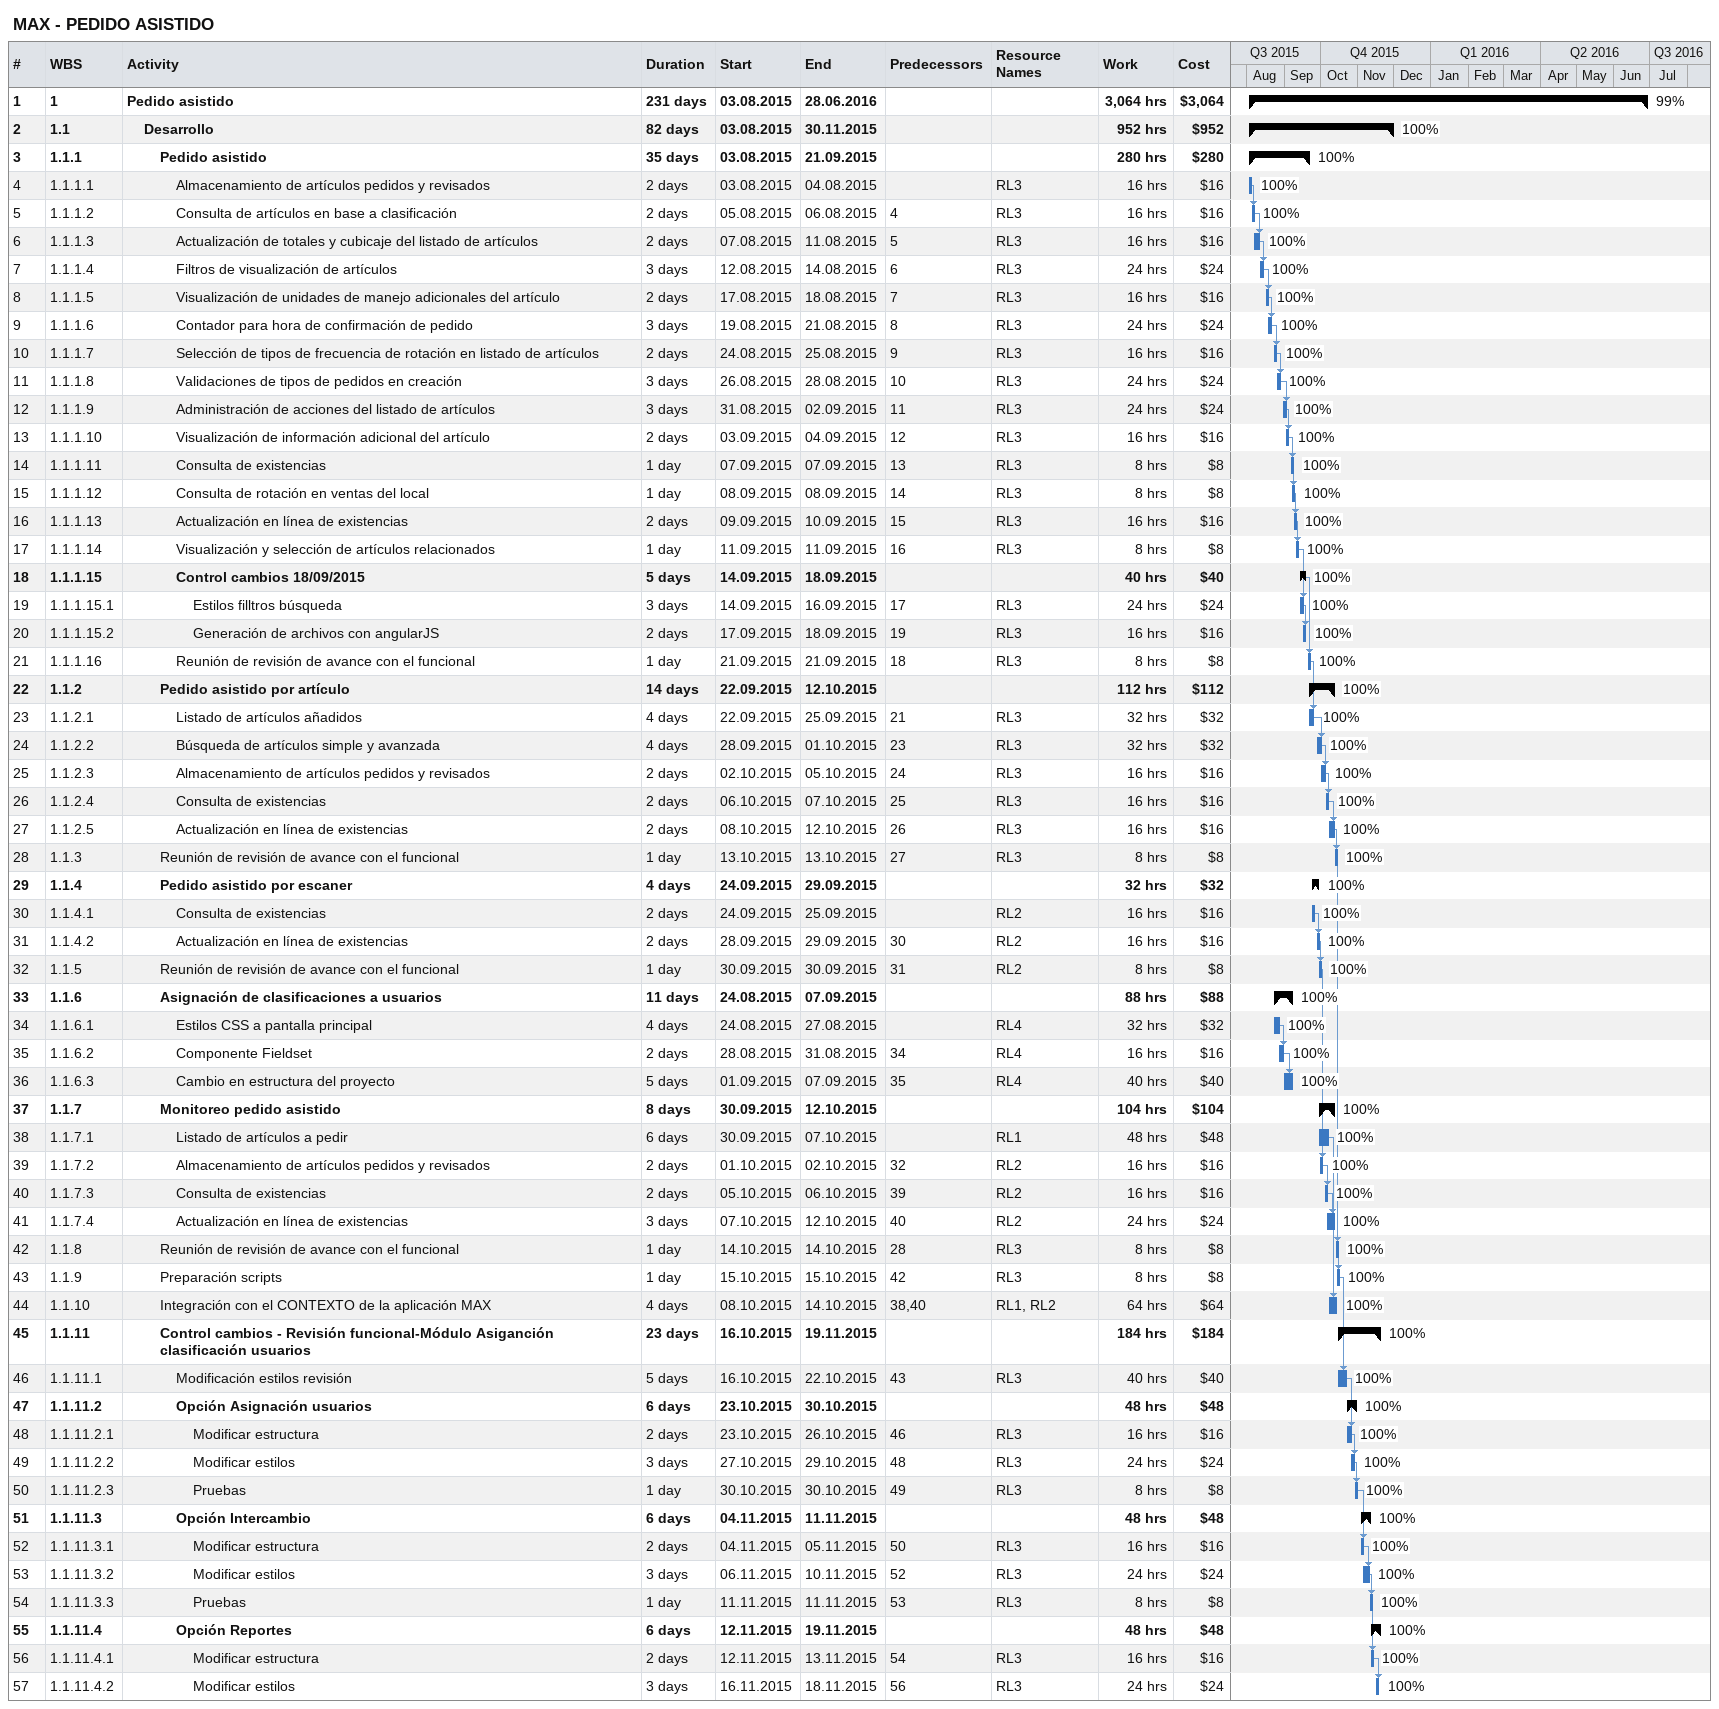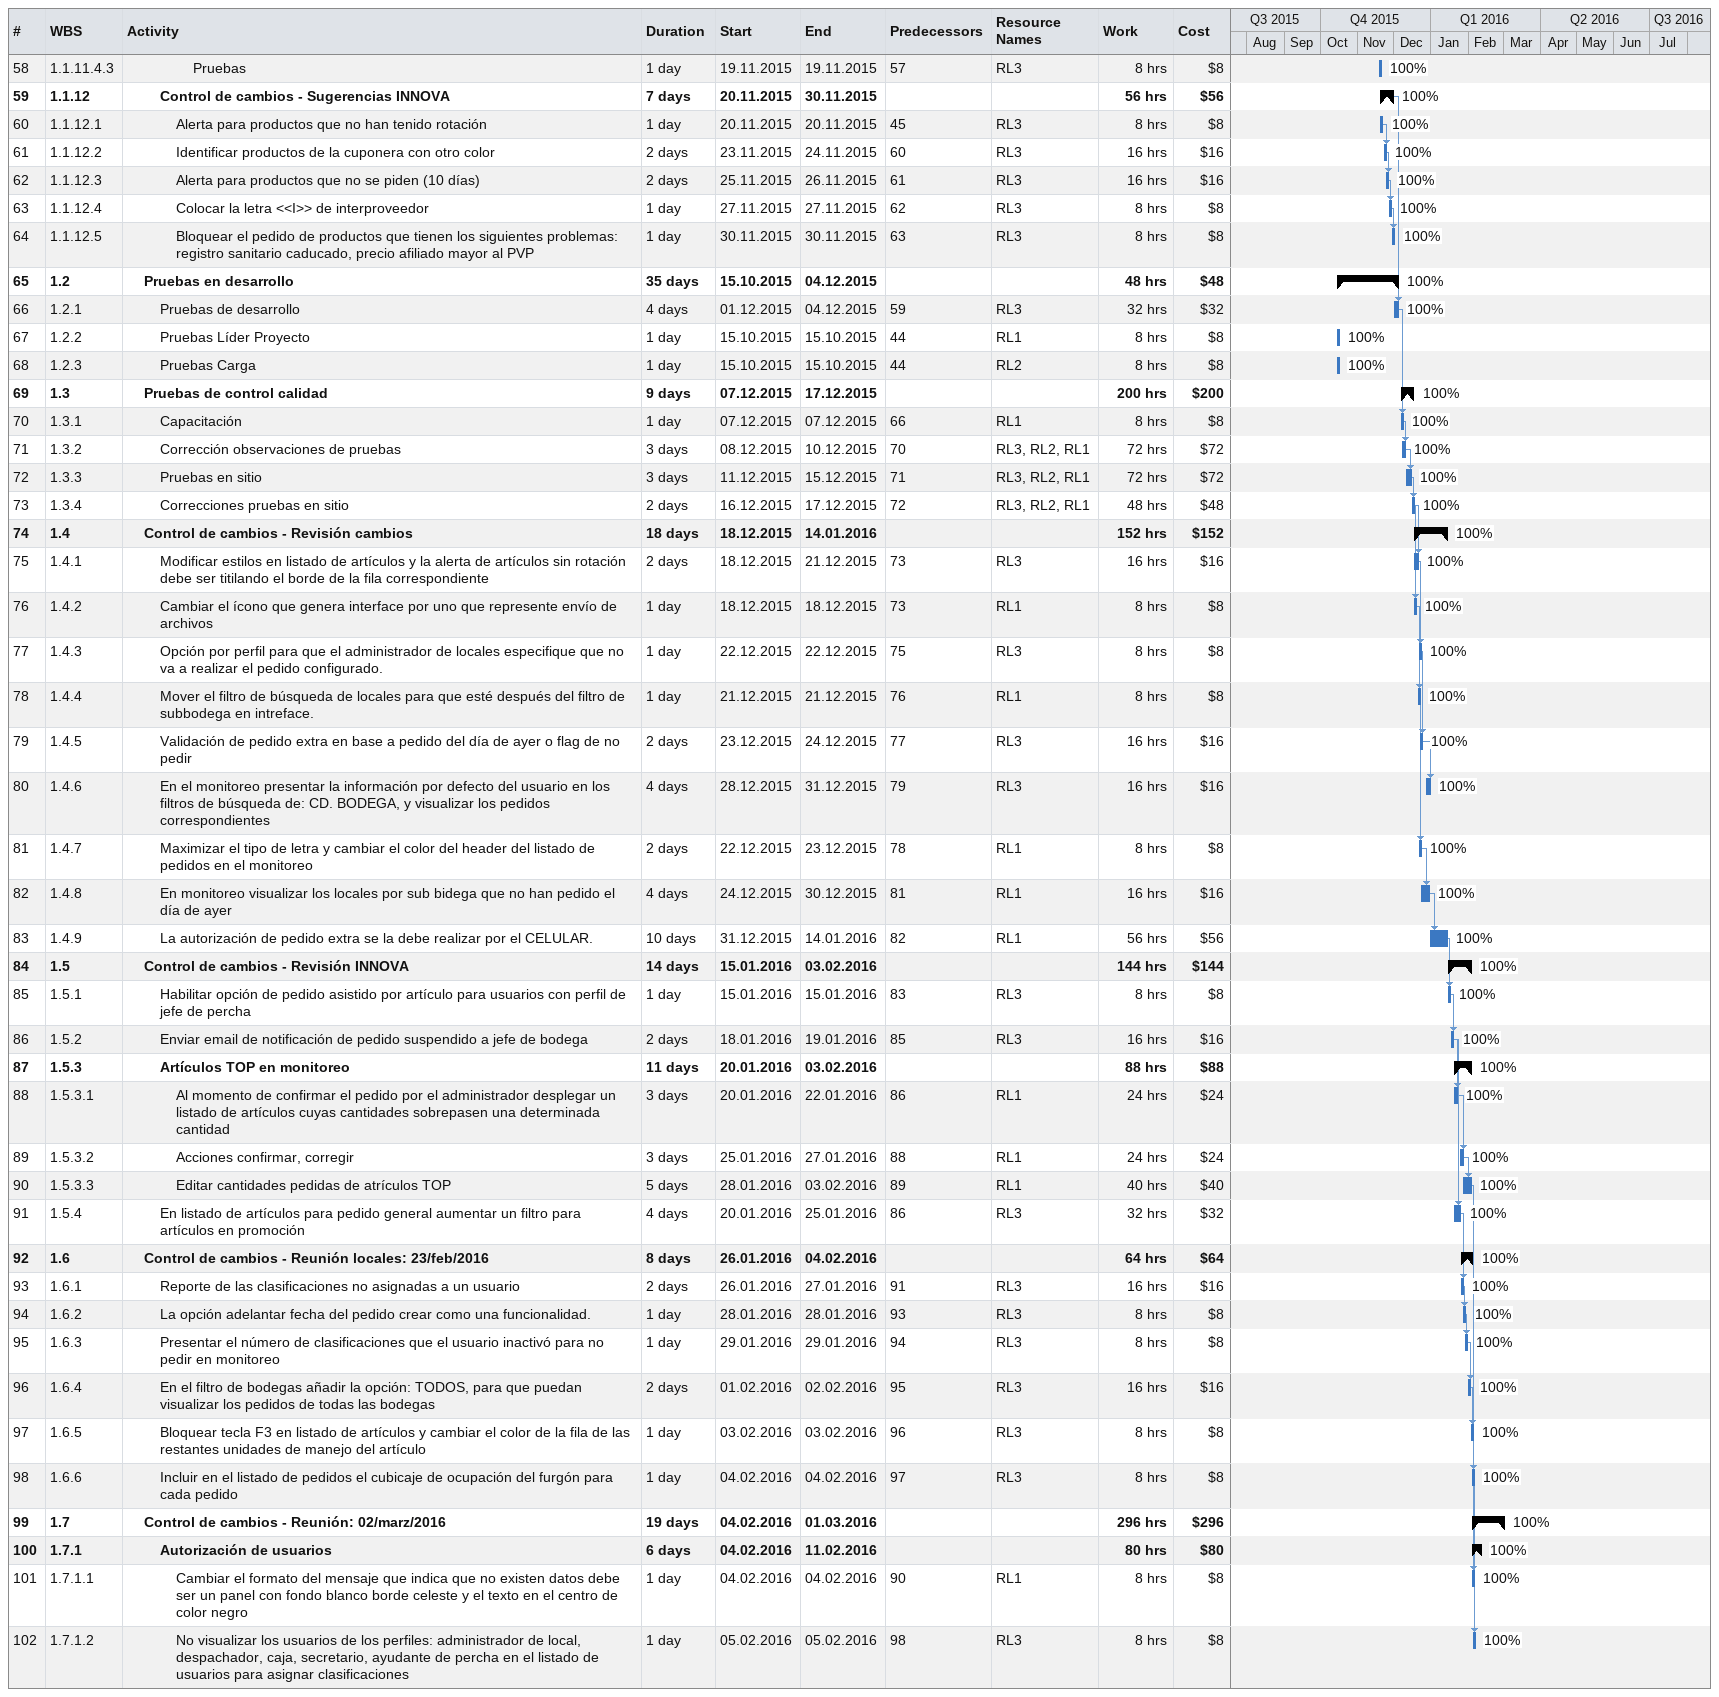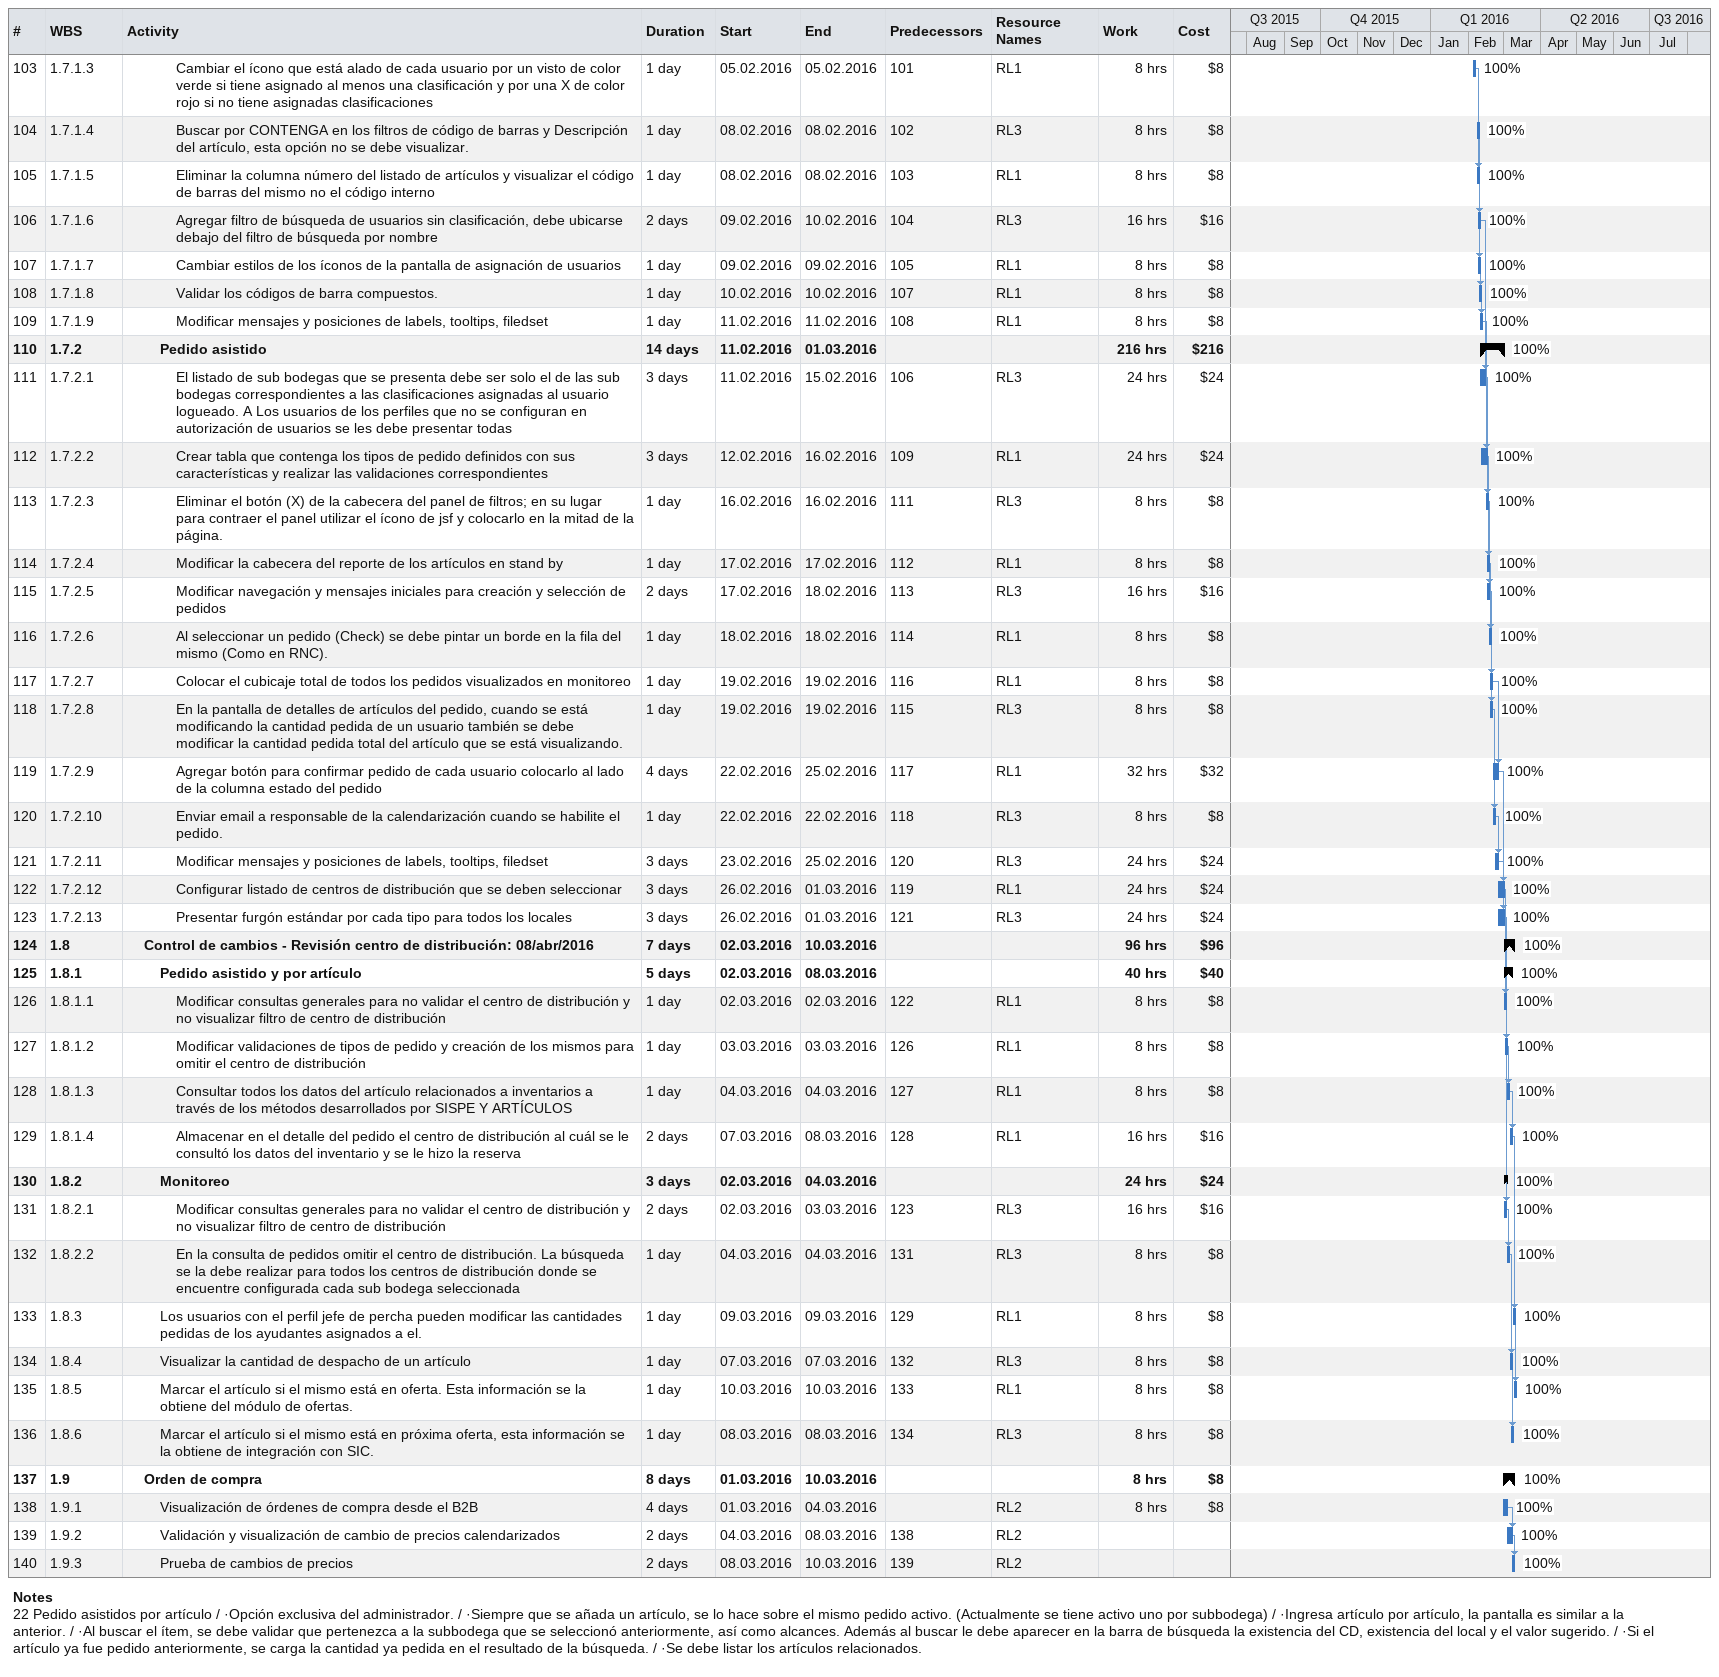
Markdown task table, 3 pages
MAX - PEDIDO ASISTIDO

| ID | WBS | Task | Duration | Start | Finish | Predecessors | Resources | % complete | Work (h) | Cost ($) |
|---|---|---|---|---|---|---|---|---|---|---|
| 1 | 1 | **Pedido asistido** | 231d | 2015-08-03 | 2016-06-28 |  |  | 99 | 3064 | 3064 |
| 2 | 1.1 | **Desarrollo** | 82d | 2015-08-03 | 2015-11-30 |  |  | 100 | 952 | 952 |
| 3 | 1.1.1 | **Pedido asistido** | 35d | 2015-08-03 | 2015-09-21 |  |  | 100 | 280 | 280 |
| 4 | 1.1.1.1 | Almacenamiento de artículos pedidos y revisados | 2d | 2015-08-03 | 2015-08-04 |  | RL3 | 100 | 16 | 16 |
| 5 | 1.1.1.2 | Consulta de artículos en base a clasificación | 2d | 2015-08-05 | 2015-08-06 | 4 | RL3 | 100 | 16 | 16 |
| 6 | 1.1.1.3 | Actualización de totales y cubicaje del listado de artículos | 2d | 2015-08-07 | 2015-08-11 | 5 | RL3 | 100 | 16 | 16 |
| 7 | 1.1.1.4 | Filtros de visualización de artículos | 3d | 2015-08-12 | 2015-08-14 | 6 | RL3 | 100 | 24 | 24 |
| 8 | 1.1.1.5 | Visualización de unidades de manejo adicionales del artículo | 2d | 2015-08-17 | 2015-08-18 | 7 | RL3 | 100 | 16 | 16 |
| 9 | 1.1.1.6 | Contador para hora de confirmación de pedido | 3d | 2015-08-19 | 2015-08-21 | 8 | RL3 | 100 | 24 | 24 |
| 10 | 1.1.1.7 | Selección de tipos de frecuencia de rotación en listado de artículos | 2d | 2015-08-24 | 2015-08-25 | 9 | RL3 | 100 | 16 | 16 |
| 11 | 1.1.1.8 | Validaciones de tipos de pedidos en creación | 3d | 2015-08-26 | 2015-08-28 | 10 | RL3 | 100 | 24 | 24 |
| 12 | 1.1.1.9 | Administración de acciones del listado de artículos | 3d | 2015-08-31 | 2015-09-02 | 11 | RL3 | 100 | 24 | 24 |
| 13 | 1.1.1.10 | Visualización de información adicional del artículo | 2d | 2015-09-03 | 2015-09-04 | 12 | RL3 | 100 | 16 | 16 |
| 14 | 1.1.1.11 | Consulta de existencias | 1d | 2015-09-07 | 2015-09-07 | 13 | RL3 | 100 | 8 | 8 |
| 15 | 1.1.1.12 | Consulta de rotación en ventas del local | 1d | 2015-09-08 | 2015-09-08 | 14 | RL3 | 100 | 8 | 8 |
| 16 | 1.1.1.13 | Actualización en línea de existencias | 2d | 2015-09-09 | 2015-09-10 | 15 | RL3 | 100 | 16 | 16 |
| 17 | 1.1.1.14 | Visualización y selección de artículos relacionados | 1d | 2015-09-11 | 2015-09-11 | 16 | RL3 | 100 | 8 | 8 |
| 18 | 1.1.1.15 | **Control cambios 18/09/2015** | 5d | 2015-09-14 | 2015-09-18 |  |  | 100 | 40 | 40 |
| 19 | 1.1.1.15.1 | Estilos filltros búsqueda | 3d | 2015-09-14 | 2015-09-16 | 17 | RL3 | 100 | 24 | 24 |
| 20 | 1.1.1.15.2 | Generación de archivos con angularJS | 2d | 2015-09-17 | 2015-09-18 | 19 | RL3 | 100 | 16 | 16 |
| 21 | 1.1.1.16 | Reunión de revisión de avance con el funcional | 1d | 2015-09-21 | 2015-09-21 | 18 | RL3 | 100 | 8 | 8 |
| 22 | 1.1.2 | **Pedido asistido por artículo** | 14d | 2015-09-22 | 2015-10-12 |  |  | 100 | 112 | 112 |
| 23 | 1.1.2.1 | Listado de artículos añadidos | 4d | 2015-09-22 | 2015-09-25 | 21 | RL3 | 100 | 32 | 32 |
| 24 | 1.1.2.2 | Búsqueda de artículos simple y avanzada | 4d | 2015-09-28 | 2015-10-01 | 23 | RL3 | 100 | 32 | 32 |
| 25 | 1.1.2.3 | Almacenamiento de artículos pedidos y revisados | 2d | 2015-10-02 | 2015-10-05 | 24 | RL3 | 100 | 16 | 16 |
| 26 | 1.1.2.4 | Consulta de existencias | 2d | 2015-10-06 | 2015-10-07 | 25 | RL3 | 100 | 16 | 16 |
| 27 | 1.1.2.5 | Actualización en línea de existencias | 2d | 2015-10-08 | 2015-10-12 | 26 | RL3 | 100 | 16 | 16 |
| 28 | 1.1.3 | Reunión de revisión de avance con el funcional | 1d | 2015-10-13 | 2015-10-13 | 27 | RL3 | 100 | 8 | 8 |
| 29 | 1.1.4 | **Pedido asistido por escaner** | 4d | 2015-09-24 | 2015-09-29 |  |  | 100 | 32 | 32 |
| 30 | 1.1.4.1 | Consulta de existencias | 2d | 2015-09-24 | 2015-09-25 |  | RL2 | 100 | 16 | 16 |
| 31 | 1.1.4.2 | Actualización en línea de existencias | 2d | 2015-09-28 | 2015-09-29 | 30 | RL2 | 100 | 16 | 16 |
| 32 | 1.1.5 | Reunión de revisión de avance con el funcional | 1d | 2015-09-30 | 2015-09-30 | 31 | RL2 | 100 | 8 | 8 |
| 33 | 1.1.6 | **Asignación de clasificaciones a usuarios** | 11d | 2015-08-24 | 2015-09-07 |  |  | 100 | 88 | 88 |
| 34 | 1.1.6.1 | Estilos CSS a pantalla principal | 4d | 2015-08-24 | 2015-08-27 |  | RL4 | 100 | 32 | 32 |
| 35 | 1.1.6.2 | Componente Fieldset | 2d | 2015-08-28 | 2015-08-31 | 34 | RL4 | 100 | 16 | 16 |
| 36 | 1.1.6.3 | Cambio en estructura del proyecto | 5d | 2015-09-01 | 2015-09-07 | 35 | RL4 | 100 | 40 | 40 |
| 37 | 1.1.7 | **Monitoreo pedido asistido** | 8d | 2015-09-30 | 2015-10-12 |  |  | 100 | 104 | 104 |
| 38 | 1.1.7.1 | Listado de artículos a pedir | 6d | 2015-09-30 | 2015-10-07 |  | RL1 | 100 | 48 | 48 |
| 39 | 1.1.7.2 | Almacenamiento de artículos pedidos y revisados | 2d | 2015-10-01 | 2015-10-02 | 32 | RL2 | 100 | 16 | 16 |
| 40 | 1.1.7.3 | Consulta de existencias | 2d | 2015-10-05 | 2015-10-06 | 39 | RL2 | 100 | 16 | 16 |
| 41 | 1.1.7.4 | Actualización en línea de existencias | 3d | 2015-10-07 | 2015-10-12 | 40 | RL2 | 100 | 24 | 24 |
| 42 | 1.1.8 | Reunión de revisión de avance con el funcional | 1d | 2015-10-14 | 2015-10-14 | 28 | RL3 | 100 | 8 | 8 |
| 43 | 1.1.9 | Preparación scripts | 1d | 2015-10-15 | 2015-10-15 | 42 | RL3 | 100 | 8 | 8 |
| 44 | 1.1.10 | Integración con el CONTEXTO de la aplicación MAX | 4d | 2015-10-08 | 2015-10-14 | 38, 40 | RL1, RL2 | 100 | 64 | 64 |
| 45 | 1.1.11 | **Control cambios - Revisión funcional-Módulo Asiganción clasificación usuarios** | 23d | 2015-10-16 | 2015-11-19 |  |  | 100 | 184 | 184 |
| 46 | 1.1.11.1 | Modificación estilos revisión | 5d | 2015-10-16 | 2015-10-22 | 43 | RL3 | 100 | 40 | 40 |
| 47 | 1.1.11.2 | **Opción Asignación usuarios** | 6d | 2015-10-23 | 2015-10-30 |  |  | 100 | 48 | 48 |
| 48 | 1.1.11.2.1 | Modificar estructura | 2d | 2015-10-23 | 2015-10-26 | 46 | RL3 | 100 | 16 | 16 |
| 49 | 1.1.11.2.2 | Modificar estilos | 3d | 2015-10-27 | 2015-10-29 | 48 | RL3 | 100 | 24 | 24 |
| 50 | 1.1.11.2.3 | Pruebas | 1d | 2015-10-30 | 2015-10-30 | 49 | RL3 | 100 | 8 | 8 |
| 51 | 1.1.11.3 | **Opción Intercambio** | 6d | 2015-11-04 | 2015-11-11 |  |  | 100 | 48 | 48 |
| 52 | 1.1.11.3.1 | Modificar estructura | 2d | 2015-11-04 | 2015-11-05 | 50 | RL3 | 100 | 16 | 16 |
| 53 | 1.1.11.3.2 | Modificar estilos | 3d | 2015-11-06 | 2015-11-10 | 52 | RL3 | 100 | 24 | 24 |
| 54 | 1.1.11.3.3 | Pruebas | 1d | 2015-11-11 | 2015-11-11 | 53 | RL3 | 100 | 8 | 8 |
| 55 | 1.1.11.4 | **Opción Reportes** | 6d | 2015-11-12 | 2015-11-19 |  |  | 100 | 48 | 48 |
| 56 | 1.1.11.4.1 | Modificar estructura | 2d | 2015-11-12 | 2015-11-13 | 54 | RL3 | 100 | 16 | 16 |
| 57 | 1.1.11.4.2 | Modificar estilos | 3d | 2015-11-16 | 2015-11-18 | 56 | RL3 | 100 | 24 | 24 |
| 58 | 1.1.11.4.3 | Pruebas | 1d | 2015-11-19 | 2015-11-19 | 57 | RL3 | 100 | 8 | 8 |
| 59 | 1.1.12 | **Control de cambios - Sugerencias INNOVA** | 7d | 2015-11-20 | 2015-11-30 |  |  | 100 | 56 | 56 |
| 60 | 1.1.12.1 | Alerta para productos que no han tenido rotación | 1d | 2015-11-20 | 2015-11-20 | 45 | RL3 | 100 | 8 | 8 |
| 61 | 1.1.12.2 | Identificar productos de la cuponera con otro color | 2d | 2015-11-23 | 2015-11-24 | 60 | RL3 | 100 | 16 | 16 |
| 62 | 1.1.12.3 | Alerta para productos que no se piden (10 días) | 2d | 2015-11-25 | 2015-11-26 | 61 | RL3 | 100 | 16 | 16 |
| 63 | 1.1.12.4 | Colocar la letra <<I>> de interproveedor | 1d | 2015-11-27 | 2015-11-27 | 62 | RL3 | 100 | 8 | 8 |
| 64 | 1.1.12.5 | Bloquear el pedido de productos que tienen los siguientes problemas: registro sanitario caducado, precio afiliado mayor al PVP | 1d | 2015-11-30 | 2015-11-30 | 63 | RL3 | 100 | 8 | 8 |
| 65 | 1.2 | **Pruebas en desarrollo** | 35d | 2015-10-15 | 2015-12-04 |  |  | 100 | 48 | 48 |
| 66 | 1.2.1 | Pruebas de desarrollo | 4d | 2015-12-01 | 2015-12-04 | 59 | RL3 | 100 | 32 | 32 |
| 67 | 1.2.2 | Pruebas Líder Proyecto | 1d | 2015-10-15 | 2015-10-15 | 44 | RL1 | 100 | 8 | 8 |
| 68 | 1.2.3 | Pruebas Carga | 1d | 2015-10-15 | 2015-10-15 | 44 | RL2 | 100 | 8 | 8 |
| 69 | 1.3 | **Pruebas de control calidad** | 9d | 2015-12-07 | 2015-12-17 |  |  | 100 | 200 | 200 |
| 70 | 1.3.1 | Capacitación | 1d | 2015-12-07 | 2015-12-07 | 66 | RL1 | 100 | 8 | 8 |
| 71 | 1.3.2 | Corrección observaciones de pruebas | 3d | 2015-12-08 | 2015-12-10 | 70 | RL3, RL2, RL1 | 100 | 72 | 72 |
| 72 | 1.3.3 | Pruebas en sitio | 3d | 2015-12-11 | 2015-12-15 | 71 | RL3, RL2, RL1 | 100 | 72 | 72 |
| 73 | 1.3.4 | Correcciones pruebas en sitio | 2d | 2015-12-16 | 2015-12-17 | 72 | RL3, RL2, RL1 | 100 | 48 | 48 |
| 74 | 1.4 | **Control de cambios - Revisión cambios** | 18d | 2015-12-18 | 2016-01-14 |  |  | 100 | 152 | 152 |
| 75 | 1.4.1 | Modificar estilos en listado de artículos y la alerta de artículos sin rotación debe ser titilando el borde de la fila correspondiente | 2d | 2015-12-18 | 2015-12-21 | 73 | RL3 | 100 | 16 | 16 |
| 76 | 1.4.2 | Cambiar el ícono que genera interface por uno que represente envío de archivos | 1d | 2015-12-18 | 2015-12-18 | 73 | RL1 | 100 | 8 | 8 |
| 77 | 1.4.3 | Opción por perfil para que el administrador de locales especifique que no va a realizar el pedido configurado. | 1d | 2015-12-22 | 2015-12-22 | 75 | RL3 | 100 | 8 | 8 |
| 78 | 1.4.4 | Mover el filtro de búsqueda de locales para que esté después del filtro de subbodega en intreface. | 1d | 2015-12-21 | 2015-12-21 | 76 | RL1 | 100 | 8 | 8 |
| 79 | 1.4.5 | Validación de pedido extra en base a pedido del día de ayer o flag de no pedir | 2d | 2015-12-23 | 2015-12-24 | 77 | RL3 | 100 | 16 | 16 |
| 80 | 1.4.6 | En el monitoreo presentar la información por defecto del usuario en los filtros de búsqueda de: CD. BODEGA, y visualizar los pedidos correspondientes | 4d | 2015-12-28 | 2015-12-31 | 79 | RL3 | 100 | 16 | 16 |
| 81 | 1.4.7 | Maximizar el tipo de letra y cambiar el color del header del listado de pedidos en el monitoreo | 2d | 2015-12-22 | 2015-12-23 | 78 | RL1 | 100 | 8 | 8 |
| 82 | 1.4.8 | En monitoreo visualizar los locales por sub bidega que no han pedido el día de ayer | 4d | 2015-12-24 | 2015-12-30 | 81 | RL1 | 100 | 16 | 16 |
| 83 | 1.4.9 | La autorización de pedido extra se la debe realizar por el CELULAR. | 10d | 2015-12-31 | 2016-01-14 | 82 | RL1 | 100 | 56 | 56 |
| 84 | 1.5 | **Control de cambios - Revisión INNOVA** | 14d | 2016-01-15 | 2016-02-03 |  |  | 100 | 144 | 144 |
| 85 | 1.5.1 | Habilitar opción de pedido asistido por artículo para usuarios con perfil de jefe de percha | 1d | 2016-01-15 | 2016-01-15 | 83 | RL3 | 100 | 8 | 8 |
| 86 | 1.5.2 | Enviar email de notificación de pedido suspendido a jefe de bodega | 2d | 2016-01-18 | 2016-01-19 | 85 | RL3 | 100 | 16 | 16 |
| 87 | 1.5.3 | **Artículos TOP en monitoreo** | 11d | 2016-01-20 | 2016-02-03 |  |  | 100 | 88 | 88 |
| 88 | 1.5.3.1 | Al momento de confirmar el pedido por el administrador desplegar un listado de artículos cuyas cantidades sobrepasen una determinada cantidad | 3d | 2016-01-20 | 2016-01-22 | 86 | RL1 | 100 | 24 | 24 |
| 89 | 1.5.3.2 | Acciones confirmar, corregir | 3d | 2016-01-25 | 2016-01-27 | 88 | RL1 | 100 | 24 | 24 |
| 90 | 1.5.3.3 | Editar cantidades pedidas de atrículos TOP | 5d | 2016-01-28 | 2016-02-03 | 89 | RL1 | 100 | 40 | 40 |
| 91 | 1.5.4 | En listado de artículos para pedido general aumentar un filtro para artículos en promoción | 4d | 2016-01-20 | 2016-01-25 | 86 | RL3 | 100 | 32 | 32 |
| 92 | 1.6 | **Control de cambios - Reunión locales: 23/feb/2016** | 8d | 2016-01-26 | 2016-02-04 |  |  | 100 | 64 | 64 |
| 93 | 1.6.1 | Reporte de las clasificaciones no asignadas a un usuario | 2d | 2016-01-26 | 2016-01-27 | 91 | RL3 | 100 | 16 | 16 |
| 94 | 1.6.2 | La opción adelantar fecha del pedido crear como una funcionalidad. | 1d | 2016-01-28 | 2016-01-28 | 93 | RL3 | 100 | 8 | 8 |
| 95 | 1.6.3 | Presentar el número de clasificaciones que el usuario inactivó para no pedir en monitoreo | 1d | 2016-01-29 | 2016-01-29 | 94 | RL3 | 100 | 8 | 8 |
| 96 | 1.6.4 | En el filtro de bodegas añadir la opción: TODOS, para que puedan visualizar los pedidos de todas las bodegas | 2d | 2016-02-01 | 2016-02-02 | 95 | RL3 | 100 | 16 | 16 |
| 97 | 1.6.5 | Bloquear tecla F3 en listado de artículos y cambiar el color de la fila de las restantes unidades de manejo del artículo | 1d | 2016-02-03 | 2016-02-03 | 96 | RL3 | 100 | 8 | 8 |
| 98 | 1.6.6 | Incluir en el listado de pedidos el cubicaje de ocupación del furgón para cada pedido | 1d | 2016-02-04 | 2016-02-04 | 97 | RL3 | 100 | 8 | 8 |
| 99 | 1.7 | **Control de cambios - Reunión: 02/marz/2016** | 19d | 2016-02-04 | 2016-03-01 |  |  | 100 | 296 | 296 |
| 100 | 1.7.1 | **Autorización de usuarios** | 6d | 2016-02-04 | 2016-02-11 |  |  | 100 | 80 | 80 |
| 101 | 1.7.1.1 | Cambiar el formato del mensaje que indica que no existen datos debe ser un panel con fondo blanco borde celeste y el texto en el centro de color negro | 1d | 2016-02-04 | 2016-02-04 | 90 | RL1 | 100 | 8 | 8 |
| 102 | 1.7.1.2 | No visualizar los usuarios de los perfiles: administrador de local, despachador, caja, secretario, ayudante de percha en el listado de usuarios para asignar clasificaciones | 1d | 2016-02-05 | 2016-02-05 | 98 | RL3 | 100 | 8 | 8 |
| 103 | 1.7.1.3 | Cambiar el ícono que está alado de cada usuario por un visto de color verde si tiene asignado al menos una clasificación y por una X de color rojo si no tiene asignadas clasificaciones | 1d | 2016-02-05 | 2016-02-05 | 101 | RL1 | 100 | 8 | 8 |
| 104 | 1.7.1.4 | Buscar por CONTENGA en los filtros de código de barras y Descripción del artículo, esta opción no se debe visualizar. | 1d | 2016-02-08 | 2016-02-08 | 102 | RL3 | 100 | 8 | 8 |
| 105 | 1.7.1.5 | Eliminar la columna número del listado de artículos y visualizar el código de barras del mismo no el código interno | 1d | 2016-02-08 | 2016-02-08 | 103 | RL1 | 100 | 8 | 8 |
| 106 | 1.7.1.6 | Agregar filtro de búsqueda de usuarios sin clasificación, debe ubicarse debajo del filtro de búsqueda por nombre | 2d | 2016-02-09 | 2016-02-10 | 104 | RL3 | 100 | 16 | 16 |
| 107 | 1.7.1.7 | Cambiar estilos de los íconos de la pantalla de asignación de usuarios | 1d | 2016-02-09 | 2016-02-09 | 105 | RL1 | 100 | 8 | 8 |
| 108 | 1.7.1.8 | Validar los códigos de barra compuestos. | 1d | 2016-02-10 | 2016-02-10 | 107 | RL1 | 100 | 8 | 8 |
| 109 | 1.7.1.9 | Modificar mensajes y posiciones de labels, tooltips, filedset | 1d | 2016-02-11 | 2016-02-11 | 108 | RL1 | 100 | 8 | 8 |
| 110 | 1.7.2 | **Pedido asistido** | 14d | 2016-02-11 | 2016-03-01 |  |  | 100 | 216 | 216 |
| 111 | 1.7.2.1 | El listado de sub bodegas que se presenta debe ser solo el de las sub bodegas correspondientes a las clasificaciones asignadas al usuario logueado. A Los usuarios de los perfiles que no se configuran en autorización de usuarios se les debe presentar todas | 3d | 2016-02-11 | 2016-02-15 | 106 | RL3 | 100 | 24 | 24 |
| 112 | 1.7.2.2 | Crear tabla que contenga los tipos de pedido definidos con sus características y realizar las validaciones correspondientes | 3d | 2016-02-12 | 2016-02-16 | 109 | RL1 | 100 | 24 | 24 |
| 113 | 1.7.2.3 | Eliminar el botón (X) de la cabecera del panel de filtros; en su lugar para contraer el panel utilizar el ícono de jsf y colocarlo en la mitad de la página. | 1d | 2016-02-16 | 2016-02-16 | 111 | RL3 | 100 | 8 | 8 |
| 114 | 1.7.2.4 | Modificar la cabecera del reporte de los artículos en stand by | 1d | 2016-02-17 | 2016-02-17 | 112 | RL1 | 100 | 8 | 8 |
| 115 | 1.7.2.5 | Modificar navegación y mensajes iniciales para creación y selección de pedidos | 2d | 2016-02-17 | 2016-02-18 | 113 | RL3 | 100 | 16 | 16 |
| 116 | 1.7.2.6 | Al seleccionar un pedido (Check) se debe pintar un borde en la fila del mismo (Como en RNC). | 1d | 2016-02-18 | 2016-02-18 | 114 | RL1 | 100 | 8 | 8 |
| 117 | 1.7.2.7 | Colocar el cubicaje total de todos los pedidos visualizados en monitoreo | 1d | 2016-02-19 | 2016-02-19 | 116 | RL1 | 100 | 8 | 8 |
| 118 | 1.7.2.8 | En la pantalla de detalles de artículos del pedido, cuando se está modificando la cantidad pedida de un usuario también se debe modificar la cantidad pedida total del artículo que se está visualizando. | 1d | 2016-02-19 | 2016-02-19 | 115 | RL3 | 100 | 8 | 8 |
| 119 | 1.7.2.9 | Agregar botón para confirmar pedido de cada usuario colocarlo al lado de la columna estado del pedido | 4d | 2016-02-22 | 2016-02-25 | 117 | RL1 | 100 | 32 | 32 |
| 120 | 1.7.2.10 | Enviar email a responsable de la calendarización cuando se habilite el pedido. | 1d | 2016-02-22 | 2016-02-22 | 118 | RL3 | 100 | 8 | 8 |
| 121 | 1.7.2.11 | Modificar mensajes y posiciones de labels, tooltips, filedset | 3d | 2016-02-23 | 2016-02-25 | 120 | RL3 | 100 | 24 | 24 |
| 122 | 1.7.2.12 | Configurar listado de centros de distribución que se deben seleccionar | 3d | 2016-02-26 | 2016-03-01 | 119 | RL1 | 100 | 24 | 24 |
| 123 | 1.7.2.13 | Presentar furgón estándar por cada tipo para todos los locales | 3d | 2016-02-26 | 2016-03-01 | 121 | RL3 | 100 | 24 | 24 |
| 124 | 1.8 | **Control de cambios - Revisión centro de distribución: 08/abr/2016** | 7d | 2016-03-02 | 2016-03-10 |  |  | 100 | 96 | 96 |
| 125 | 1.8.1 | **Pedido asistido y por artículo** | 5d | 2016-03-02 | 2016-03-08 |  |  | 100 | 40 | 40 |
| 126 | 1.8.1.1 | Modificar consultas generales para no validar el centro de distribución y no visualizar filtro de centro de distribución | 1d | 2016-03-02 | 2016-03-02 | 122 | RL1 | 100 | 8 | 8 |
| 127 | 1.8.1.2 | Modificar validaciones de tipos de pedido y creación de los mismos para omitir el centro de distribución | 1d | 2016-03-03 | 2016-03-03 | 126 | RL1 | 100 | 8 | 8 |
| 128 | 1.8.1.3 | Consultar todos los datos del artículo relacionados a inventarios a través de los métodos desarrollados por SISPE Y ARTÍCULOS | 1d | 2016-03-04 | 2016-03-04 | 127 | RL1 | 100 | 8 | 8 |
| 129 | 1.8.1.4 | Almacenar en el detalle del pedido el centro de distribución al cuál se le consultó los datos del inventario y se le hizo la reserva | 2d | 2016-03-07 | 2016-03-08 | 128 | RL1 | 100 | 16 | 16 |
| 130 | 1.8.2 | **Monitoreo** | 3d | 2016-03-02 | 2016-03-04 |  |  | 100 | 24 | 24 |
| 131 | 1.8.2.1 | Modificar consultas generales para no validar el centro de distribución y no visualizar filtro de centro de distribución | 2d | 2016-03-02 | 2016-03-03 | 123 | RL3 | 100 | 16 | 16 |
| 132 | 1.8.2.2 | En la consulta de pedidos omitir el centro de distribución. La búsqueda se la debe realizar para todos los centros de distribución donde se encuentre configurada cada sub bodega seleccionada | 1d | 2016-03-04 | 2016-03-04 | 131 | RL3 | 100 | 8 | 8 |
| 133 | 1.8.3 | Los usuarios con el perfil jefe de percha pueden modificar las cantidades pedidas de los ayudantes asignados a el. | 1d | 2016-03-09 | 2016-03-09 | 129 | RL1 | 100 | 8 | 8 |
| 134 | 1.8.4 | Visualizar la cantidad de despacho de un artículo | 1d | 2016-03-07 | 2016-03-07 | 132 | RL3 | 100 | 8 | 8 |
| 135 | 1.8.5 | Marcar el artículo si el mismo está en oferta. Esta información se la obtiene del módulo de ofertas. | 1d | 2016-03-10 | 2016-03-10 | 133 | RL1 | 100 | 8 | 8 |
| 136 | 1.8.6 | Marcar el artículo si el mismo está en próxima oferta, esta información se la obtiene de integración con SIC. | 1d | 2016-03-08 | 2016-03-08 | 134 | RL3 | 100 | 8 | 8 |
| 137 | 1.9 | **Orden de compra** | 8d | 2016-03-01 | 2016-03-10 |  |  | 100 | 8 | 8 |
| 138 | 1.9.1 | Visualización de órdenes de compra desde el B2B | 4d | 2016-03-01 | 2016-03-04 |  | RL2 | 100 | 8 | 8 |
| 139 | 1.9.2 | Validación y visualización de cambio de precios calendarizados | 2d | 2016-03-04 | 2016-03-08 | 138 | RL2 | 100 |  |  |
| 140 | 1.9.3 | Prueba de cambios de precios | 2d | 2016-03-08 | 2016-03-10 | 139 | RL2 | 100 |  |  |

Notes
- 22: Pedido asistidos por artículo / ·Opción exclusiva del administrador. / ·Siempre que se añada un artículo, se lo hace sobre el mismo pedido activo. (Actualmente se tiene activo uno por subbodega) / ·Ingresa artículo por artículo, la pantalla es similar a la anterior. / ·Al buscar el ítem, se debe validar que pertenezca a la subbodega que se seleccionó anteriormente, así como alcances. Además al buscar le debe aparecer en la barra de búsqueda la existencia del CD, existencia del local y el valor sugerido. / ·Si el artículo ya fue pedido anteriormente, se carga la cantidad ya pedida en el resultado de la búsqueda. / ·Se debe listar los artículos relacionados.
